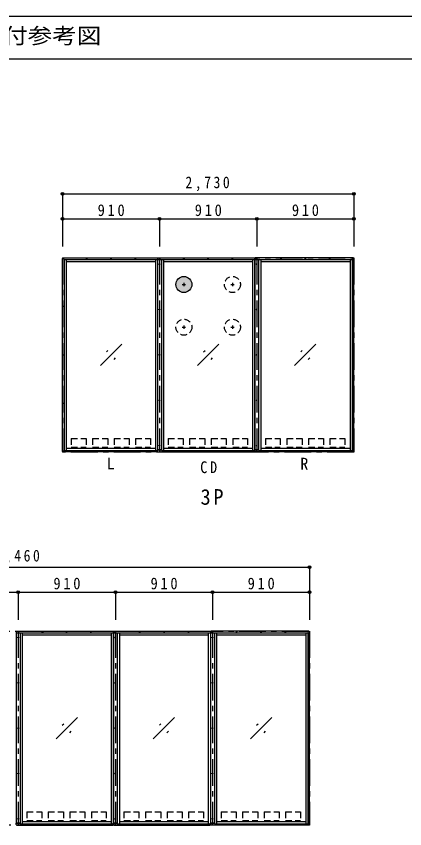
# Model space of a CAD drawing. Units: millimetres on the paper. Extents: x -176 to 228, y -133 to 148.
# Drawn here: x -88.4 to -15.6, y -4 to 148.3 of the extents above; entities that cross this region are included whole.
import ezdxf
from ezdxf.enums import TextEntityAlignment as Align

# ---------------------------------------------------------------- set-up
doc = ezdxf.new("R2010")
doc.units = ezdxf.units.MM
doc.header["$PDMODE"] = 32
doc.header["$PDSIZE"] = 0.5
doc.linetypes.add('CHAIN1', pattern=[8, 5, -1, 1, -1])
doc.linetypes.add('DASHED1', pattern=[1.8, 1.2, -0.6])
doc.layers.add('F-0', color=7, linetype='Continuous')
doc.styles.add('ＭＳ ゴシック', font='')
doc.styles.get('ＭＳ ゴシック').set_extended_font_data('MS Gothic')

msp = doc.modelspace()

# ---------------------------------------------------------------- hatches: boundary and pattern name
at = {"layer": 'F-0'}
for color in [256, 30]:
    msp.add_hatch(color=color, dxfattribs=at).paths.add_polyline_path([(-55.513, 98.012, 1), (-58.513, 98.012, 1)])

# ---------------------------------------------------------------- linework, layer by layer
at = {"layer": 'F-0', "color": 5}
msp.add_line((-176.359, 140.294), (227.641, 140.294), dxfattribs=at)
at = {"layer": 'F-0', "color": 4}
for p, q in [((-79.763, 114.996), (-25.163, 114.996)), ((-79.763, 114.996), (-79.763, 105.141)), ((-25.163, 114.996), (-25.163, 105.141)), ((-79.763, 110.313), (-61.563, 110.313)), ((-79.763, 110.313), (-79.763, 105.141)), ((-61.563, 110.313), (-61.563, 105.141)), ((-61.563, 110.313), (-43.363, 110.313)), ((-43.363, 110.313), (-43.363, 105.141)), ((-43.363, 110.313), (-25.163, 110.313)), ((-25.163, 110.313), (-25.163, 105.141)), ((-79.643, 102.992), (-79.743, 102.892)), ((-79.743, 66.732), (-79.743, 102.892)), ((-79.643, 102.992), (-62.043, 102.992)), ((-62.043, 102.992), (-61.943, 102.892)), ((-61.943, 102.892), (-61.943, 102.632)), ((-61.823, 102.992), (-61.923, 102.892)), ((-61.923, 102.892), (-61.923, 102.632)), ((-61.823, 102.992), (-43.843, 102.992)), ((-43.843, 102.992), (-43.743, 102.892)), ((-43.743, 102.892), (-43.743, 102.632)), ((-43.623, 102.992), (-43.723, 102.892)), ((-43.723, 102.892), (-43.723, 102.632)), ((-25.283, 102.992), (-43.623, 102.992)), ((-25.283, 102.992), (-25.183, 102.892)), ((-25.183, 66.732), (-25.183, 102.892)), ((-72.663, 82.812), (-68.663, 86.812)), ((-54.463, 82.812), (-50.463, 86.812)), ((-36.263, 82.812), (-32.263, 86.812)), ((-71.511, 85.378), (-71.229, 85.661)), ((-53.311, 85.378), (-53.029, 85.661)), ((-35.111, 85.378), (-34.829, 85.661)), ((-70.097, 83.964), (-69.814, 84.247)), ((-51.897, 83.964), (-51.614, 84.247)), ((-33.697, 83.964), (-33.414, 84.247)), ((-79.743, 66.732), (-79.643, 66.632)), ((-62.043, 66.632), (-79.643, 66.632)), ((-62.043, 66.632), (-61.943, 66.732)), ((-61.943, 66.732), (-61.943, 66.992)), ((-61.923, 66.732), (-61.923, 66.992)), ((-61.923, 66.732), (-61.823, 66.632)), ((-61.823, 66.632), (-43.843, 66.632)), ((-43.843, 66.632), (-43.743, 66.732)), ((-43.743, 66.732), (-43.743, 66.992)), ((-43.723, 66.732), (-43.723, 66.992)), ((-43.723, 66.732), (-43.623, 66.632)), ((-25.283, 66.632), (-43.623, 66.632)), ((-25.283, 66.632), (-25.183, 66.732)), ((-142.649, 45.028), (-33.449, 45.028)), ((-33.449, 45.028), (-33.449, 35.174)), ((-106.249, 40.345), (-88.049, 40.345)), ((-88.049, 40.345), (-88.049, 35.174)), ((-88.049, 40.345), (-69.849, 40.345)), ((-69.849, 40.345), (-69.849, 35.174)), ((-69.849, 40.345), (-51.649, 40.345)), ((-51.649, 40.345), (-51.649, 35.174)), ((-51.649, 40.345), (-33.449, 40.345)), ((-51.649, 40.345), (-51.649, 35.174)), ((-33.449, 40.345), (-33.449, 35.174)), ((-88.309, 33.025), (-88.409, 32.925)), ((-88.409, 32.925), (-88.409, 32.665)), ((-88.309, 33.025), (-70.329, 33.025)), ((-70.329, 33.025), (-70.229, 32.925)), ((-70.229, 32.925), (-70.229, 32.665)), ((-70.109, 33.025), (-70.209, 32.925)), ((-70.209, 32.925), (-70.209, 32.665)), ((-70.109, 33.025), (-52.129, 33.025)), ((-52.129, 33.025), (-52.029, 32.925)), ((-52.029, 32.925), (-52.029, 32.665)), ((-51.909, 33.025), (-52.009, 32.925)), ((-52.009, 32.925), (-52.009, 32.665)), ((-33.569, 33.025), (-51.909, 33.025)), ((-33.569, 33.025), (-33.469, 32.925)), ((-33.469, -3.235), (-33.469, 32.925)), ((-80.949, 12.845), (-76.949, 16.845)), ((-62.749, 12.845), (-58.749, 16.845)), ((-44.549, 12.845), (-40.549, 16.845)), ((-79.797, 15.41), (-79.515, 15.693)), ((-61.597, 15.41), (-61.315, 15.693)), ((-43.397, 15.41), (-43.115, 15.693)), ((-78.383, 13.996), (-78.1, 14.279)), ((-60.183, 13.996), (-59.9, 14.279)), ((-41.983, 13.996), (-41.7, 14.279)), ((-88.409, -3.235), (-88.409, -2.975)), ((-88.409, -3.235), (-88.409, -2.975)), ((-70.229, -3.235), (-70.229, -2.975)), ((-70.209, -3.235), (-70.209, -2.975)), ((-70.209, -3.235), (-70.209, -2.975)), ((-52.029, -3.235), (-52.029, -2.975)), ((-52.009, -3.235), (-52.009, -2.975)), ((-88.409, -3.235), (-88.309, -3.335)), ((-88.409, -3.235), (-88.309, -3.335)), ((-88.309, -3.335), (-70.329, -3.335)), ((-70.329, -3.335), (-70.229, -3.235)), ((-70.209, -3.235), (-70.109, -3.335)), ((-70.209, -3.235), (-70.109, -3.335)), ((-70.109, -3.335), (-52.129, -3.335)), ((-52.129, -3.335), (-52.029, -3.235)), ((-52.009, -3.235), (-51.909, -3.335)), ((-33.569, -3.335), (-51.909, -3.335)), ((-33.569, -3.335), (-33.469, -3.235))]:
    msp.add_line(p, q, dxfattribs=at)
at = {"layer": 'F-0', "color": 3, "linetype": 'CHAIN1'}
for p, q in [((-79.763, 103.012), (-79.763, 66.612)), ((-61.563, 103.012), (-61.563, 66.612)), ((-43.363, 103.032), (-43.363, 66.612)), ((-25.163, 66.612), (-79.763, 66.612)), ((-88.049, 33.065), (-88.049, -3.355)), ((-69.849, 33.065), (-69.849, -3.355)), ((-51.649, 33.065), (-51.649, -3.355))]:
    msp.add_line(p, q, dxfattribs=at)
at = {"layer": 'F-0'}
for p, q in [((-79.463, 102.712), (-79.463, 66.912)), ((-79.463, 102.712), (-61.943, 102.712)), ((-79.063, 102.712), (-79.063, 66.912)), ((-79.063, 102.312), (-62.343, 102.312)), ((-62.343, 102.712), (-62.343, 66.912)), ((-61.943, 102.712), (-61.943, 66.912)), ((-61.943, 102.622), (-61.923, 102.622)), ((-61.923, 102.632), (-61.923, 66.992)), ((-61.203, 102.632), (-61.923, 102.632)), ((-61.203, 102.712), (-61.203, 66.912)), ((-61.203, 102.712), (-43.743, 102.712)), ((-60.803, 102.712), (-60.803, 66.912)), ((-60.803, 102.312), (-44.143, 102.312)), ((-44.143, 102.712), (-44.143, 66.912)), ((-43.743, 102.712), (-43.743, 66.912)), ((-43.743, 102.622), (-43.723, 102.622)), ((-43.723, 102.632), (-43.723, 66.992)), ((-43.003, 102.632), (-43.723, 102.632)), ((-43.003, 102.712), (-43.003, 66.912)), ((-43.003, 102.712), (-25.463, 102.712)), ((-42.603, 102.712), (-42.603, 66.912)), ((-42.603, 102.312), (-25.863, 102.312)), ((-25.863, 102.712), (-25.863, 66.912)), ((-25.463, 102.712), (-25.463, 66.912)), ((-79.063, 67.312), (-62.343, 67.312)), ((-60.803, 67.312), (-44.143, 67.312)), ((-42.603, 67.312), (-25.863, 67.312)), ((-79.463, 66.912), (-61.943, 66.912)), ((-61.943, 67.002), (-61.923, 67.002)), ((-61.203, 66.912), (-43.743, 66.912)), ((-43.743, 67.002), (-43.723, 67.002)), ((-43.003, 66.912), (-25.463, 66.912)), ((-88.429, 32.655), (-88.409, 32.655)), ((-88.409, 32.665), (-88.409, -2.975)), ((-87.689, 32.665), (-88.409, 32.665)), ((-88.409, 32.665), (-88.409, -2.975)), ((-87.689, 32.745), (-87.689, -3.055)), ((-87.689, 32.745), (-70.229, 32.745)), ((-87.289, 32.745), (-87.289, -3.055)), ((-87.289, 32.345), (-70.629, 32.345)), ((-70.629, 32.745), (-70.629, -3.055)), ((-70.229, 32.745), (-70.229, -3.055)), ((-70.229, 32.655), (-70.209, 32.655)), ((-70.209, 32.665), (-70.209, -2.975)), ((-69.489, 32.665), (-70.209, 32.665)), ((-70.209, 32.665), (-70.209, -2.975)), ((-69.489, 32.745), (-69.489, -3.055)), ((-69.489, 32.745), (-52.029, 32.745)), ((-69.089, 32.745), (-69.089, -3.055)), ((-69.089, 32.345), (-52.429, 32.345)), ((-52.429, 32.745), (-52.429, -3.055)), ((-52.029, 32.745), (-52.029, -3.055)), ((-52.029, 32.655), (-52.009, 32.655)), ((-52.009, 32.665), (-52.009, -2.975)), ((-51.289, 32.665), (-52.009, 32.665)), ((-51.289, 32.745), (-51.289, -3.055)), ((-51.289, 32.745), (-33.749, 32.745)), ((-50.889, 32.745), (-50.889, -3.055)), ((-50.889, 32.345), (-34.149, 32.345)), ((-34.149, 32.745), (-34.149, -3.055)), ((-33.749, 32.745), (-33.749, -3.055)), ((-88.429, -2.965), (-88.409, -2.965)), ((-88.279, -2.975), (-87.689, -2.975)), ((-87.289, -2.655), (-70.629, -2.655)), ((-70.229, -2.965), (-70.209, -2.965)), ((-70.079, -2.975), (-69.489, -2.975)), ((-69.089, -2.655), (-52.429, -2.655)), ((-52.029, -2.965), (-52.009, -2.965)), ((-50.889, -2.655), (-34.149, -2.655)), ((-87.689, -3.055), (-70.229, -3.055)), ((-69.489, -3.055), (-52.029, -3.055)), ((-51.289, -3.055), (-33.749, -3.055))]:
    msp.add_line(p, q, dxfattribs=at)
at = {"layer": 'F-0', "color": 4, "linetype": 'CHAIN1'}
for p, q in [((-57.313, 98.012), (-56.713, 98.012)), ((-57.013, 98.312), (-57.013, 97.712)), ((-48.213, 98.012), (-47.613, 98.012)), ((-47.913, 98.312), (-47.913, 97.712)), ((-57.313, 90.012), (-56.713, 90.012)), ((-57.013, 90.312), (-57.013, 89.712)), ((-48.213, 90.012), (-47.613, 90.012)), ((-47.913, 90.312), (-47.913, 89.712))]:
    msp.add_line(p, q, dxfattribs=at)
at = {"layer": 'F-0', "linetype": 'DASHED1'}
for p, q in [((-78.143, 69.132), (-75.343, 69.132)), ((-75.343, 69.132), (-75.343, 67.532)), ((-74.143, 69.132), (-71.263, 69.132)), ((-71.263, 69.132), (-71.263, 67.532)), ((-70.063, 69.132), (-70.063, 67.532)), ((-70.063, 69.132), (-67.263, 69.132)), ((-67.263, 69.132), (-67.263, 67.532)), ((-66.063, 69.132), (-66.063, 67.532)), ((-59.943, 69.132), (-57.143, 69.132)), ((-57.143, 69.132), (-57.143, 67.532)), ((-55.943, 69.132), (-53.063, 69.132)), ((-53.063, 69.132), (-53.063, 67.532)), ((-51.863, 69.132), (-51.863, 67.532)), ((-51.863, 69.132), (-49.063, 69.132)), ((-49.063, 69.132), (-49.063, 67.532)), ((-47.863, 69.132), (-47.863, 67.532)), ((-41.743, 69.132), (-38.943, 69.132)), ((-38.943, 69.132), (-38.943, 67.532)), ((-37.743, 69.132), (-34.863, 69.132)), ((-34.863, 69.132), (-34.863, 67.532)), ((-33.663, 69.132), (-33.663, 67.532)), ((-33.663, 69.132), (-30.863, 69.132)), ((-30.863, 69.132), (-30.863, 67.532)), ((-29.663, 69.132), (-29.663, 67.532)), ((-70.063, 67.532), (-67.263, 67.532)), ((-66.063, 67.532), (-63.263, 67.532)), ((-51.863, 67.532), (-49.063, 67.532)), ((-47.863, 67.532), (-45.063, 67.532)), ((-33.663, 67.532), (-30.863, 67.532)), ((-29.663, 67.532), (-26.863, 67.532)), ((-86.429, -0.835), (-83.629, -0.835)), ((-83.629, -0.835), (-83.629, -2.435)), ((-82.429, -0.835), (-79.549, -0.835)), ((-79.549, -0.835), (-79.549, -2.435)), ((-78.349, -0.835), (-78.349, -2.435)), ((-78.349, -0.835), (-75.549, -0.835)), ((-75.549, -0.835), (-75.549, -2.435)), ((-74.349, -0.835), (-74.349, -2.435)), ((-68.229, -0.835), (-65.429, -0.835)), ((-65.429, -0.835), (-65.429, -2.435)), ((-64.229, -0.835), (-61.349, -0.835)), ((-61.349, -0.835), (-61.349, -2.435)), ((-60.149, -0.835), (-60.149, -2.435)), ((-60.149, -0.835), (-57.349, -0.835)), ((-57.349, -0.835), (-57.349, -2.435)), ((-56.149, -0.835), (-56.149, -2.435)), ((-50.029, -0.835), (-47.229, -0.835)), ((-47.229, -0.835), (-47.229, -2.435)), ((-46.029, -0.835), (-43.149, -0.835)), ((-43.149, -0.835), (-43.149, -2.435)), ((-41.949, -0.835), (-41.949, -2.435)), ((-41.949, -0.835), (-39.149, -0.835)), ((-39.149, -0.835), (-39.149, -2.435)), ((-37.949, -0.835), (-37.949, -2.435)), ((-78.349, -2.435), (-75.549, -2.435)), ((-74.349, -2.435), (-71.549, -2.435)), ((-60.149, -2.435), (-57.349, -2.435)), ((-56.149, -2.435), (-53.349, -2.435)), ((-41.949, -2.435), (-39.149, -2.435)), ((-37.949, -2.435), (-35.149, -2.435))]:
    msp.add_line(p, q, dxfattribs=at)
at = {"layer": 'F-0', "color": 5}
msp.add_lwpolyline([(-176.359, -132.706), (-176.359, 148.294), (227.641, 148.294)], dxfattribs=at)
at = {"layer": 'F-0', "color": 3, "linetype": 'CHAIN1'}
for points in [[(-79.763, 103.012), (-25.163, 103.012), (-25.163, 66.612)], [(-142.649, 33.045), (-33.449, 33.045), (-33.449, -3.355), (-142.649, -3.355)]]:
    msp.add_lwpolyline(points, dxfattribs=at)
at = {"layer": 'F-0', "linetype": 'DASHED1'}
for points in [[(-78.143, 69.132), (-78.143, 67.532), (-75.343, 67.532)], [(-74.143, 69.132), (-74.143, 67.532), (-71.263, 67.532)], [(-66.063, 69.132), (-63.263, 69.132), (-63.263, 67.532)], [(-59.943, 69.132), (-59.943, 67.532), (-57.143, 67.532)], [(-55.943, 69.132), (-55.943, 67.532), (-53.063, 67.532)], [(-47.863, 69.132), (-45.063, 69.132), (-45.063, 67.532)], [(-41.743, 69.132), (-41.743, 67.532), (-38.943, 67.532)], [(-37.743, 69.132), (-37.743, 67.532), (-34.863, 67.532)], [(-29.663, 69.132), (-26.863, 69.132), (-26.863, 67.532)], [(-86.429, -0.835), (-86.429, -2.435), (-83.629, -2.435)], [(-82.429, -0.835), (-82.429, -2.435), (-79.549, -2.435)], [(-74.349, -0.835), (-71.549, -0.835), (-71.549, -2.435)], [(-68.229, -0.835), (-68.229, -2.435), (-65.429, -2.435)], [(-64.229, -0.835), (-64.229, -2.435), (-61.349, -2.435)], [(-56.149, -0.835), (-53.349, -0.835), (-53.349, -2.435)], [(-50.029, -0.835), (-50.029, -2.435), (-47.229, -2.435)], [(-46.029, -0.835), (-46.029, -2.435), (-43.149, -2.435)], [(-37.949, -0.835), (-35.149, -0.835), (-35.149, -2.435)]]:
    msp.add_lwpolyline(points, dxfattribs=at)
at = {"layer": 'F-0'}
for points in [[(-61.793, 66.992), (-61.203, 66.992), (-61.923, 66.992)], [(-43.593, 66.992), (-43.003, 66.992), (-43.723, 66.992)], [(-88.279, -2.975), (-87.689, -2.975), (-88.409, -2.975)], [(-70.079, -2.975), (-69.489, -2.975), (-70.209, -2.975)], [(-51.879, -2.975), (-51.289, -2.975), (-52.009, -2.975)]]:
    msp.add_lwpolyline(points, close=True, dxfattribs=at)
at = {"layer": 'F-0', "color": 4}
for points in [[(-88.309, 33.025), (-88.409, 32.925), (-88.409, 32.665)], [(-70.109, 33.025), (-70.209, 32.925), (-70.209, 32.665)]]:
    msp.add_lwpolyline(points, dxfattribs=at)
for centre in [(-79.583, 102.832), (-75.213, 102.832), (-70.663, 102.832), (-66.113, 102.832), (-61.563, 102.832), (-57.013, 102.832), (-52.463, 102.832), (-47.913, 102.832), (-43.363, 102.832), (-38.813, 102.832), (-34.263, 102.832), (-29.713, 102.832), (-25.343, 102.832), (-79.583, 93.912), (-25.343, 93.912), (-79.583, 84.812), (-25.343, 84.812), (-79.583, 75.712), (-25.343, 75.712), (-79.583, 66.792), (-75.213, 66.792), (-70.663, 66.792), (-66.113, 66.792), (-61.563, 66.792), (-57.013, 66.792), (-52.463, 66.792), (-47.913, 66.792), (-43.363, 66.792), (-38.813, 66.792), (-34.263, 66.792), (-29.713, 66.792), (-25.343, 66.792), (-88.049, 32.865), (-88.049, 32.865), (-83.499, 32.865), (-78.949, 32.865), (-74.399, 32.865), (-69.849, 32.865), (-69.849, 32.865), (-65.299, 32.865), (-60.749, 32.865), (-56.199, 32.865), (-51.649, 32.865), (-47.099, 32.865), (-42.549, 32.865), (-37.999, 32.865), (-33.629, 32.865), (-33.629, 23.945), (-33.629, 14.845), (-33.629, 5.745), (-88.049, -3.175), (-88.049, -3.175), (-83.499, -3.175), (-78.949, -3.175), (-74.399, -3.175), (-69.849, -3.175), (-69.849, -3.175), (-65.299, -3.175), (-60.749, -3.175), (-56.199, -3.175), (-51.649, -3.175), (-47.099, -3.175), (-42.549, -3.175), (-37.999, -3.175), (-33.629, -3.175)]:
    msp.add_circle(centre, 0.05, dxfattribs=at)
at = {"layer": 'F-0'}
for centre, radius in [((-61.563, 101.812), 0.07), ((-43.363, 101.812), 0.07), ((-57.013, 98.012), 1.5), ((-61.563, 93.312), 0.07), ((-43.363, 93.312), 0.07), ((-61.563, 84.812), 0.07), ((-43.363, 84.812), 0.07), ((-61.563, 76.312), 0.07), ((-43.363, 76.312), 0.07), ((-61.563, 67.812), 0.07), ((-43.363, 67.812), 0.07), ((-88.049, 31.845), 0.07), ((-69.849, 31.845), 0.07), ((-51.649, 31.845), 0.07), ((-88.049, 23.345), 0.07), ((-69.849, 23.345), 0.07), ((-51.649, 23.345), 0.07), ((-88.049, 14.845), 0.07), ((-69.849, 14.845), 0.07), ((-51.649, 14.845), 0.07), ((-88.049, 6.345), 0.07), ((-69.849, 6.345), 0.07), ((-51.649, 6.345), 0.07), ((-88.049, -2.155), 0.07), ((-69.849, -2.155), 0.07), ((-51.649, -2.155), 0.07)]:
    msp.add_circle(centre, radius, dxfattribs=at)
at = {"layer": 'F-0', "linetype": 'DASHED1'}
for centre in [(-47.913, 98.012), (-57.013, 90.012), (-47.913, 90.012)]:
    msp.add_circle(centre, 1.5, dxfattribs=at)
at = {"layer": 'F-0', "color": 5}
for p in [(-79.763, 114.996), (-25.163, 114.996), (-79.763, 110.313), (-61.563, 110.313), (-43.363, 110.313), (-25.163, 110.313), (-33.449, 45.028), (-88.049, 40.345), (-69.849, 40.345), (-51.649, 40.345), (-33.449, 40.345)]:
    msp.add_point(p, dxfattribs=at)

# ---------------------------------------------------------------- texts
at = {"layer": 'F-0', "style": 'ＭＳ ゴシック', "width": 1.15}
msp.add_text('陽のまど・縦型集熱パネル(2P～8P) 割付参考図', height=2.933, dxfattribs=at).set_placement((-171.359, 142.294), align=Align.BOTTOM_LEFT)
at = {"layer": 'F-0', "style": 'ＭＳ ゴシック'}
for s, p in [('L', (-71.473, 62.692)), ('R', (-35.193, 62.672))]:
    msp.add_text(s, height=2.199, dxfattribs=at).set_placement(p, align=Align.BOTTOM_LEFT)
at = {"layer": 'F-0', "attachment_point": 7, "style": 'ＭＳ ゴシック'}
for s, insert, char_height in [('\\T1.38;\\W0.85;2,730', (-56.713, 115.496), 2.199), ('\\T1.38;\\W0.9;910', (-73.163, 110.813), 2.199), ('\\T1.38;\\W0.9;910', (-54.963, 110.813), 2.199), ('\\T1.38;\\W0.9;910', (-36.763, 110.813), 2.199), ('\\T1.36;\\W0.9;CD', (-53.951, 62.629), 2.199), ('\\T1.27;\\W0.95;3P', (-53.884, 56.681), 2.933), ('\\T1.38;\\W0.85;5,460', (-92.299, 45.528), 2.199), ('\\T1.38;\\W0.9;910', (-81.449, 40.845), 2.199), ('\\T1.38;\\W0.9;910', (-63.249, 40.845), 2.199), ('\\T1.38;\\W0.9;910', (-45.049, 40.845), 2.199)]:
    msp.add_mtext(s, dxfattribs=dict(at, insert=insert, char_height=char_height))

doc.saveas('drawing.dxf')
